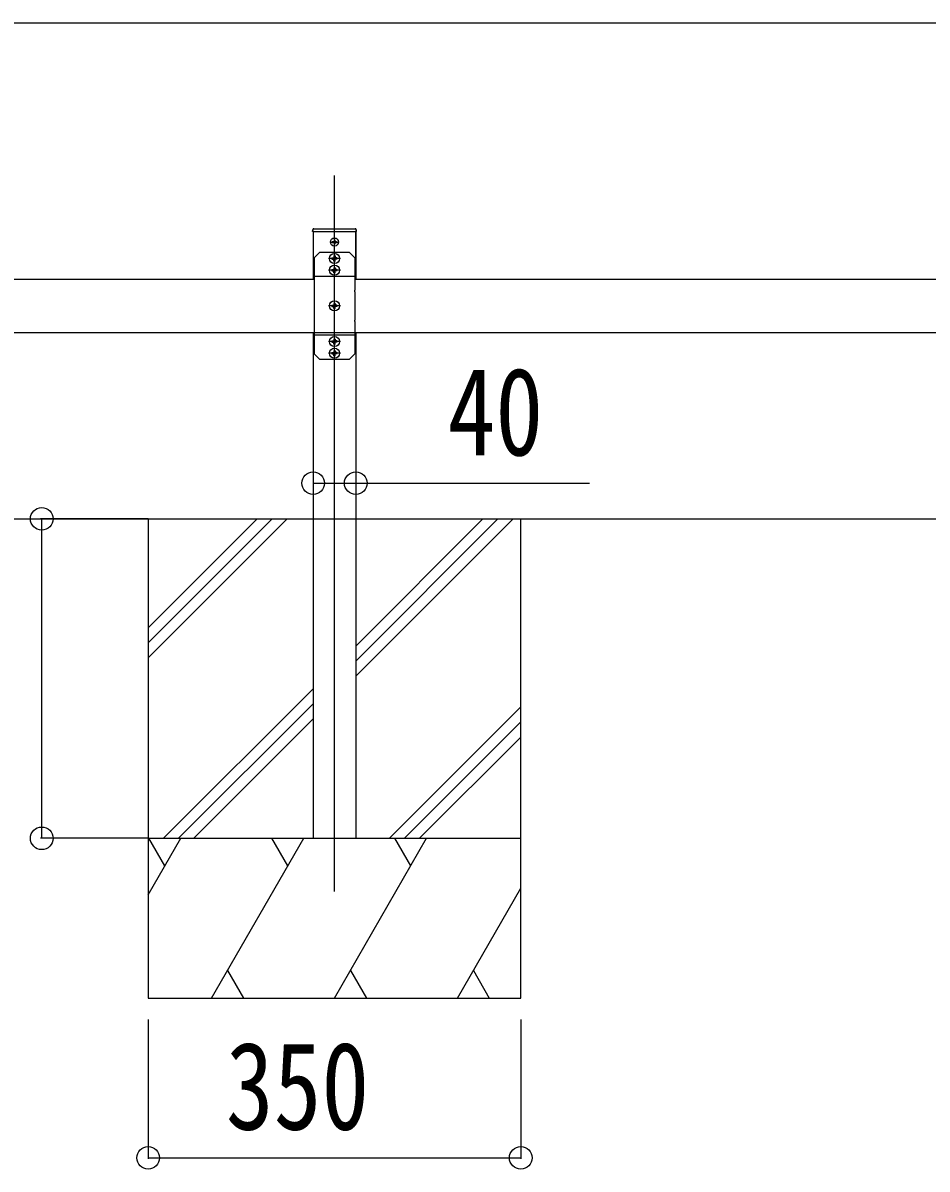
# Model space of a CAD drawing. Units: millimetres, scale not verified. Extents: x -10512 to 10512, y -7425 to 7425.
# Drawn here: x -2929 to -2079, y -4694 to -3618 of the extents above; entities that cross this region are included whole.
import ezdxf
from ezdxf.enums import TextEntityAlignment as Align

# ---------------------------------------------------------------- set-up
doc = ezdxf.new("R2010")
doc.units = ezdxf.units.MM
doc.header["$LTSCALE"] = 30
for name, color, linetype in [('0-3_YKK_12', 2, 'Continuous'), ('0-4_YKK_13', 4, 'Continuous'), ('0-5_YKK_A1', 4, 'Continuous'), ('0-6_YKK_D', 6, 'Continuous')]:
    doc.layers.add(name, color=color, linetype=linetype)
doc.styles.add('ＭＳ ゴシック', font='')
doc.styles.get('ＭＳ ゴシック').set_extended_font_data('MS Gothic')

msp = doc.modelspace()

# ---------------------------------------------------------------- linework, layer by layer
at = {"layer": '0-3_YKK_12'}
for p, q in [((-2635.92, -4433.79), (-2635.92, -3761.29)), ((-2635.92, -3827.94), (-2635.92, -3819.64)), ((-2640.07, -3823.79), (-2631.77, -3823.79)), ((-2630.18, -3839.29), (-2641.65, -3839.29)), ((-2635.92, -3845.03), (-2635.92, -3833.56)), ((-2630.18, -3850.29), (-2641.65, -3850.29)), ((-2635.92, -3856.03), (-2635.92, -3844.56)), ((-2630.18, -3883.79), (-2641.65, -3883.79)), ((-2635.92, -3889.53), (-2635.92, -3878.06)), ((-2630.18, -3917.29), (-2641.65, -3917.29)), ((-2635.92, -3923.03), (-2635.92, -3911.56)), ((-2630.18, -3928.29), (-2641.65, -3928.29)), ((-2635.92, -3934.03), (-2635.92, -3922.56))]:
    msp.add_line(p, q, dxfattribs=at)
at = {"layer": '0-4_YKK_13'}
for p, q in [((-2656.42, -3813.79), (-2656.32, -3812.23)), ((-2655.42, -3813.79), (-2656.42, -3813.79)), ((-2655.42, -3813.79), (-2616.41, -3813.79)), ((-2655.32, -3811.29), (-2616.51, -3811.29)), ((-2637.97, -3823.44), (-2637.97, -3824.14)), ((-2637.97, -3823.44), (-2636.77, -3823.44)), ((-2637.97, -3824.14), (-2636.77, -3824.14)), ((-2636.27, -3821.74), (-2635.57, -3821.74)), ((-2636.27, -3821.74), (-2636.27, -3822.94)), ((-2636.27, -3824.64), (-2636.27, -3825.84)), ((-2636.27, -3825.84), (-2635.57, -3825.84)), ((-2635.57, -3821.74), (-2635.57, -3822.94)), ((-2635.57, -3824.64), (-2635.57, -3825.84)), ((-2635.07, -3823.44), (-2633.87, -3823.44)), ((-2635.07, -3824.14), (-2633.87, -3824.14)), ((-2633.87, -3823.44), (-2633.87, -3824.14)), ((-2649.92, -3833.79), (-2654.92, -3838.79)), ((-2654.92, -3838.79), (-2654.92, -3869.08)), ((-2636.63, -3833.79), (-2649.92, -3833.79)), ((-2638.29, -3838.7), (-2637.25, -3838.68)), ((-2638.29, -3839.88), (-2637.25, -3839.9)), ((-2637.25, -3838.68), (-2636.65, -3838.56)), ((-2637.25, -3839.9), (-2636.65, -3840.02)), ((-2636.53, -3837.95), (-2636.65, -3838.56)), ((-2636.53, -3840.63), (-2636.65, -3840.02)), ((-2636.51, -3836.91), (-2636.53, -3837.95)), ((-2636.51, -3841.67), (-2636.53, -3840.63)), ((-2635.32, -3836.91), (-2635.3, -3837.95)), ((-2635.32, -3841.67), (-2635.3, -3840.63)), ((-2635.3, -3837.95), (-2635.19, -3838.56)), ((-2635.3, -3840.63), (-2635.19, -3840.02)), ((-2621.92, -3833.79), (-2635.2, -3833.79)), ((-2634.58, -3838.68), (-2635.19, -3838.56)), ((-2634.58, -3839.9), (-2635.19, -3840.02)), ((-2633.54, -3838.7), (-2634.58, -3838.68)), ((-2633.54, -3839.88), (-2634.58, -3839.9)), ((-2621.92, -3833.79), (-2616.92, -3838.79)), ((-2616.92, -3838.79), (-2616.92, -3869.08)), ((-2638.29, -3849.7), (-2637.25, -3849.68)), ((-2638.29, -3850.88), (-2637.25, -3850.9)), ((-2637.25, -3849.68), (-2636.65, -3849.56)), ((-2637.25, -3850.9), (-2636.65, -3851.02)), ((-2636.53, -3848.95), (-2636.65, -3849.56)), ((-2636.53, -3851.63), (-2636.65, -3851.02)), ((-2636.51, -3847.91), (-2636.53, -3848.95)), ((-2636.51, -3852.67), (-2636.53, -3851.63)), ((-2635.32, -3847.91), (-2635.3, -3848.95)), ((-2635.32, -3852.67), (-2635.3, -3851.63)), ((-2635.3, -3848.95), (-2635.19, -3849.56)), ((-2635.3, -3851.63), (-2635.19, -3851.02)), ((-2634.58, -3849.68), (-2635.19, -3849.56)), ((-2634.58, -3850.9), (-2635.19, -3851.02)), ((-2633.54, -3849.7), (-2634.58, -3849.68)), ((-2633.54, -3850.88), (-2634.58, -3850.9)), ((-2616.92, -3856.19), (-2654.92, -3856.19)), ((-2654.92, -3870.5), (-2654.92, -3897.08)), ((-2616.92, -3870.5), (-2616.92, -3897.08)), ((-2638.29, -3883.2), (-2637.25, -3883.18)), ((-2638.29, -3884.38), (-2637.25, -3884.4)), ((-2637.25, -3883.18), (-2636.65, -3883.06)), ((-2637.25, -3884.4), (-2636.65, -3884.52)), ((-2636.53, -3882.45), (-2636.65, -3883.06)), ((-2636.53, -3885.13), (-2636.65, -3884.52)), ((-2636.51, -3881.41), (-2636.53, -3882.45)), ((-2636.51, -3886.17), (-2636.53, -3885.13)), ((-2635.32, -3881.41), (-2635.3, -3882.45)), ((-2635.32, -3886.17), (-2635.3, -3885.13)), ((-2635.3, -3882.45), (-2635.19, -3883.06)), ((-2635.3, -3885.13), (-2635.19, -3884.52)), ((-2634.58, -3883.18), (-2635.19, -3883.06)), ((-2634.58, -3884.4), (-2635.19, -3884.52)), ((-2633.54, -3883.2), (-2634.58, -3883.18)), ((-2633.54, -3884.38), (-2634.58, -3884.4)), ((-2654.92, -3898.5), (-2654.92, -3928.79)), ((-2616.92, -3898.5), (-2616.92, -3928.79)), ((-2616.92, -3911.39), (-2654.92, -3911.39)), ((-2638.29, -3916.7), (-2637.25, -3916.68)), ((-2638.29, -3917.88), (-2637.25, -3917.9)), ((-2637.25, -3916.68), (-2636.65, -3916.56)), ((-2637.25, -3917.9), (-2636.65, -3918.02)), ((-2636.53, -3915.95), (-2636.65, -3916.56)), ((-2636.51, -3914.91), (-2636.53, -3915.95)), ((-2635.32, -3914.91), (-2635.3, -3915.95)), ((-2635.3, -3915.95), (-2635.19, -3916.56)), ((-2634.58, -3916.68), (-2635.19, -3916.56)), ((-2634.58, -3917.9), (-2635.19, -3918.02)), ((-2633.54, -3916.7), (-2634.58, -3916.68)), ((-2633.54, -3917.88), (-2634.58, -3917.9)), ((-2638.29, -3927.7), (-2637.25, -3927.68)), ((-2637.25, -3927.68), (-2636.65, -3927.56)), ((-2636.53, -3918.63), (-2636.65, -3918.02)), ((-2636.53, -3926.95), (-2636.65, -3927.56)), ((-2636.51, -3919.67), (-2636.53, -3918.63)), ((-2636.51, -3925.91), (-2636.53, -3926.95)), ((-2635.32, -3919.67), (-2635.3, -3918.63)), ((-2635.32, -3925.91), (-2635.3, -3926.95)), ((-2635.3, -3918.63), (-2635.19, -3918.02)), ((-2635.3, -3926.95), (-2635.19, -3927.56)), ((-2634.58, -3927.68), (-2635.19, -3927.56)), ((-2633.54, -3927.7), (-2634.58, -3927.68)), ((-2649.92, -3933.79), (-2654.92, -3928.79)), ((-2649.92, -3933.79), (-2636.63, -3933.79)), ((-2638.29, -3928.88), (-2637.25, -3928.9)), ((-2637.25, -3928.9), (-2636.65, -3929.02)), ((-2636.53, -3929.63), (-2636.65, -3929.02)), ((-2636.51, -3930.67), (-2636.53, -3929.63)), ((-2635.32, -3930.67), (-2635.3, -3929.63)), ((-2635.3, -3929.63), (-2635.19, -3929.02)), ((-2635.2, -3933.79), (-2621.92, -3933.79)), ((-2634.58, -3928.9), (-2635.19, -3929.02)), ((-2633.54, -3928.88), (-2634.58, -3928.9)), ((-2621.92, -3933.79), (-2616.92, -3928.79))]:
    msp.add_line(p, q, dxfattribs=at)
msp.add_lwpolyline([(-2615.51, -3812.23), (-2615.42, -3813.79), (-2616.41, -3813.79)], dxfattribs=at)
for centre, radius in [((-2635.92, -3823.79), 3.75), ((-2635.92, -3839.29), 4.74), ((-2635.92, -3850.29), 4.74), ((-2635.92, -3883.79), 4.74), ((-2635.92, -3917.29), 4.74), ((-2635.92, -3928.29), 4.74)]:
    msp.add_circle(centre, radius, dxfattribs=at)
for centre, radius, start, end in [((-2655.32, -3812.29), 1, 90, 176.5), ((-2616.51, -3812.29), 1, 3.5, 90), ((-2636.77, -3822.94), 0.5, 270, 0), ((-2636.77, -3824.64), 0.5, 0, 90), ((-2635.07, -3822.94), 0.5, 180, 270), ((-2635.07, -3824.64), 0.5, 90, 180), ((-2635.92, -3839.29), 2.45, 165.9892, 194.0108), ((-2635.92, -3833.09), 1, 224.427, 315.573), ((-2635.92, -3839.29), 2.45, 75.9892, 104.0108), ((-2635.92, -3839.29), 2.45, 255.9892, 284.0108), ((-2635.92, -3839.29), 2.45, 345.9892, 14.0108), ((-2635.92, -3850.29), 2.45, 165.9892, 194.0108), ((-2635.92, -3850.29), 2.45, 75.9892, 104.0108), ((-2635.92, -3850.29), 2.45, 255.9892, 284.0108), ((-2635.92, -3850.29), 2.45, 345.9892, 14.0108), ((-2655.62, -3869.79), 1, 314.427, 45.573), ((-2616.22, -3869.79), 1, 134.427, 225.573), ((-2635.92, -3883.79), 2.45, 165.9892, 194.0108), ((-2635.92, -3883.79), 2.45, 75.9892, 104.0108), ((-2635.92, -3883.79), 2.45, 345.9892, 14.0108), ((-2635.92, -3883.79), 2.45, 255.9892, 284.0108), ((-2655.62, -3897.79), 1, 314.427, 45.573), ((-2616.22, -3897.79), 1, 134.427, 225.573), ((-2635.92, -3917.29), 2.45, 165.9892, 194.0108), ((-2635.92, -3917.29), 2.45, 75.9892, 104.0108), ((-2635.92, -3917.29), 2.45, 345.9892, 14.0108), ((-2635.92, -3928.29), 2.45, 165.9892, 194.0108), ((-2635.92, -3917.29), 2.45, 255.9892, 284.0108), ((-2635.92, -3928.29), 2.45, 75.9892, 104.0108), ((-2635.92, -3928.29), 2.45, 345.9892, 14.0108), ((-2635.92, -3933.09), 1, 224.427, 315.573), ((-2635.92, -3928.29), 2.45, 255.9892, 284.0108)]:
    msp.add_arc(centre, radius, start, end, dxfattribs=at)
at = {"layer": '0-5_YKK_A1'}
for p, q in [((-2655.92, -3813.79), (-2615.92, -3813.79)), ((-2655.92, -3813.79), (-2655.92, -3858.79)), ((-2615.92, -3839.12), (-2615.92, -3813.79)), ((-2615.92, -3813.79), (-2615.92, -3858.79)), ((-3996.92, -3858.79), (-2654.92, -3858.79)), ((-2616.92, -3858.79), (-1293.92, -3858.79)), ((-3996.92, -3908.79), (-1293.92, -3908.79)), ((-2655.92, -3908.79), (-2655.92, -4383.79)), ((-2615.92, -3908.79), (-2615.92, -4383.79)), ((-3970.72, -4083.79), (-1301.12, -4083.79)), ((-2810.92, -4083.79), (-2810.92, -4533.79)), ((-2810.92, -4186.14), (-2708.57, -4083.79)), ((-2810.92, -4200.28), (-2694.42, -4083.79)), ((-2810.92, -4214.42), (-2680.28, -4083.79)), ((-2615.92, -4231.55), (-2468.15, -4083.79)), ((-2615.92, -4217.41), (-2482.29, -4083.79)), ((-2615.92, -4203.27), (-2496.43, -4083.79)), ((-2460.92, -4533.79), (-2460.92, -4083.79)), ((-2796.44, -4383.79), (-2655.92, -4243.27)), ((-2782.3, -4383.79), (-2655.92, -4257.41)), ((-2584.31, -4383.79), (-2460.92, -4260.4)), ((-2768.15, -4383.79), (-2655.92, -4271.55)), ((-2570.16, -4383.79), (-2460.92, -4274.54)), ((-2556.02, -4383.79), (-2460.92, -4288.69)), ((-2810.92, -4436.9), (-2780.25, -4383.79)), ((-2810.92, -4383.79), (-2460.92, -4383.79)), ((-2795.25, -4409.77), (-2810.25, -4383.79)), ((-2751.38, -4533.79), (-2664.78, -4383.79)), ((-2679.78, -4409.77), (-2694.78, -4383.79)), ((-2655.92, -4383.79), (-2615.92, -4383.79)), ((-2635.91, -4533.79), (-2549.31, -4383.79)), ((-2564.31, -4409.77), (-2579.31, -4383.79)), ((-2520.44, -4533.79), (-2460.92, -4430.69)), ((-2736.38, -4507.81), (-2721.38, -4533.79)), ((-2620.91, -4507.81), (-2605.91, -4533.79)), ((-2505.44, -4507.81), (-2490.44, -4533.79)), ((-2810.92, -4533.79), (-2460.92, -4533.79))]:
    msp.add_line(p, q, dxfattribs=at)
at = {"layer": '0-6_YKK_D'}
for p, q in [((-4129.92, -3618.04), (-1255.92, -3618.04)), ((-2810.92, -4083.79), (-2911.92, -4083.79)), ((-2910.92, -4383.79), (-2910.92, -4083.79)), ((-2810.92, -4383.79), (-2911.92, -4383.79)), ((-2810.92, -4553.79), (-2810.92, -4684.79)), ((-2460.92, -4553.79), (-2460.92, -4684.79)), ((-2810.92, -4683.79), (-2460.92, -4683.79))]:
    msp.add_line(p, q, dxfattribs=at)
msp.add_lwpolyline([(-2655.92, -4050.23), (-2615.92, -4050.23), (-2396.32, -4050.23)], dxfattribs=at)
for centre in [(-2655.92, -4050.23), (-2615.92, -4050.23), (-2910.92, -4083.79), (-2910.92, -4383.79), (-2810.92, -4683.79), (-2460.92, -4683.79)]:
    msp.add_circle(centre, 10.62, dxfattribs=at)

# ---------------------------------------------------------------- texts
at = {"layer": '0-6_YKK_D', "style": 'ＭＳ ゴシック', "width": 0.8}
for s, p in [('40', (-2529.62, -4048.93)), ('350', (-2737.92, -4682.12))]:
    msp.add_text(s, height=82.48, dxfattribs=at).set_placement(p, align=Align.BOTTOM_LEFT)

doc.saveas('drawing.dxf')
